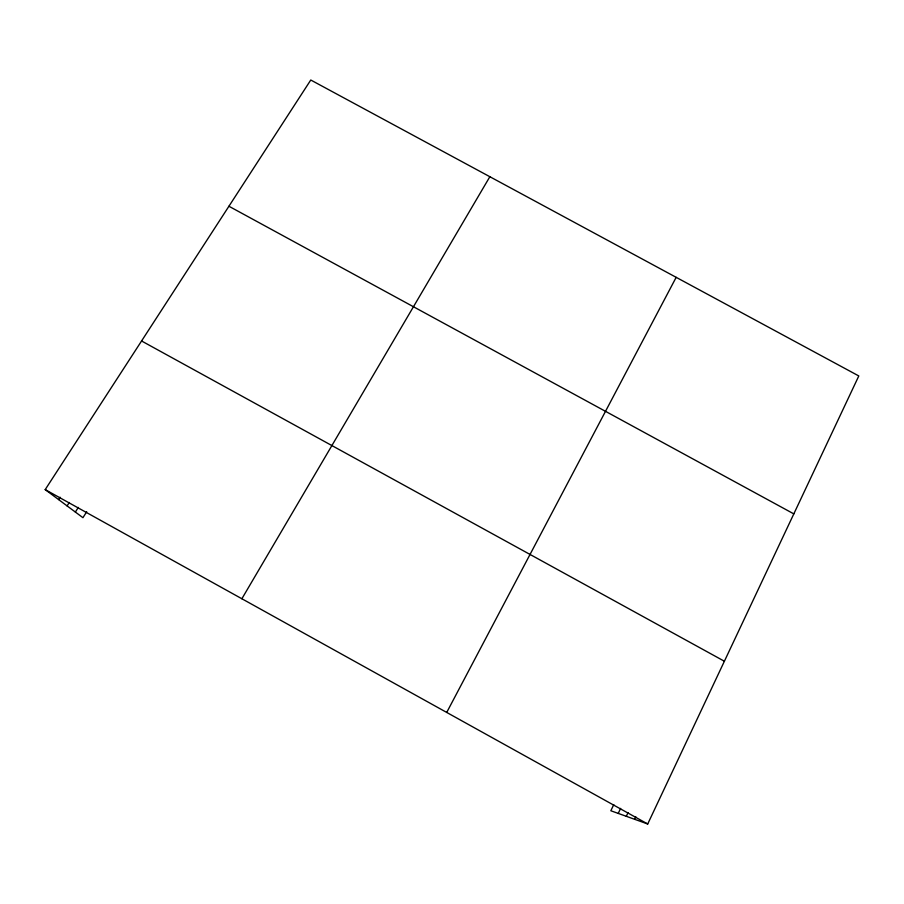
<?xml version="1.0" encoding="UTF-8"?>
<svg xmlns="http://www.w3.org/2000/svg" width="904" height="904" viewBox="0 0 904 904"><rect width="100%" height="100%" fill="white"/><g stroke="black" fill="none" stroke-linecap="round" stroke-linejoin="round"><path stroke-width="1.36" d="M613.771 804.65L610.833 810.752L647.716 823.985L858.8 375.951L310.773 80.015L45.2 489.606L82.931 517.687L86.705 511.754M634.608 819.284L635.817 816.741M626.291 816.301L628.054 812.606M618.223 813.408L620.63 808.379M446.723 712.431L676.169 277.336M241.876 598.753L489.855 176.721M75.36 512.048L78.309 507.426M67.099 505.901L69.269 502.5M58.59 499.573L60.093 497.234M228.927 206.248L793.814 513.879M141.566 340.977L724.386 661.242M45.2 489.606L647.716 823.985"/></g></svg>
